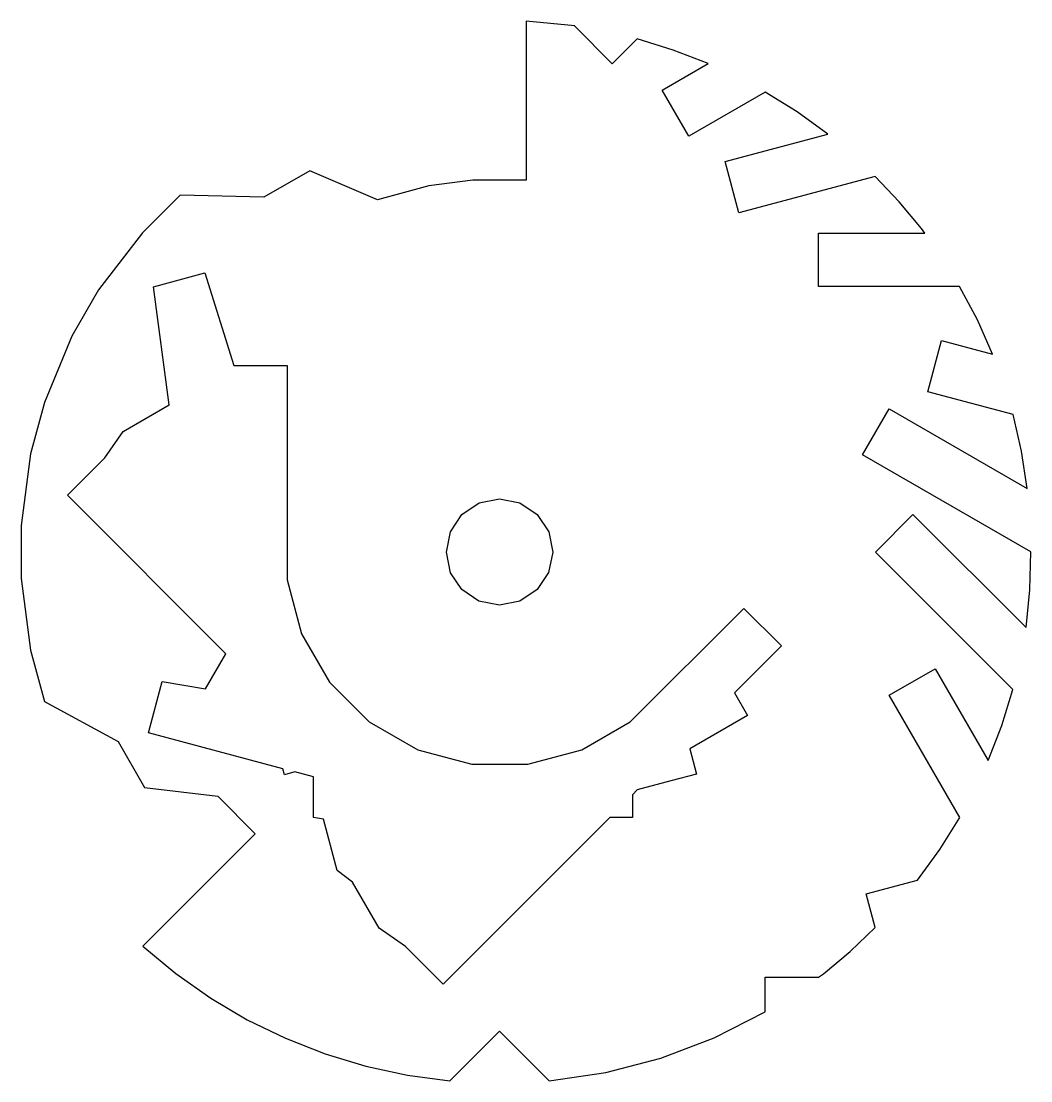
# Model space of a CAD drawing. Extents: x 1.2 to 5, y 1.01 to 5.
import ezdxf

# ---------------------------------------------------------------- set-up
doc = ezdxf.new("R2010")
doc.units = 0
doc.layers.add('Layer_1', color=7, linetype='CONTINUOUS')

msp = doc.modelspace()

# ---------------------------------------------------------------- linework, layer by layer
at = {"layer": 'Layer_1', "color": 7}
for points in [[(3.100035, 4.998455), (3.100035, 4.400001), (2.899999, 4.400001), (2.734248, 4.378173), (2.541047, 4.326414), (2.286606, 4.435609), (2.113414, 4.335619), (1.797954, 4.343501), (1.656512, 4.202059), (1.491148, 3.986589), (1.391157, 3.813397), (1.287308, 3.562594), (1.235549, 3.369394), (1.200106, 3.10029), (1.200106, 2.900254), (1.235549, 2.631096), (1.287308, 2.43795), (1.564459, 2.286972), (1.66445, 2.11378), (1.939396, 2.081148), (2.080838, 1.939706), (1.657725, 1.516648), (1.781776, 1.413485), (1.913077, 1.321074), (2.050921, 1.239725), (2.194597, 1.16975), (2.343398, 1.11146), (2.496614, 1.065166), (2.653537, 1.031177), (2.813458, 1.009806), (2.999989, 1.196338), (3.186631, 1.009696), (3.399566, 1.041279), (3.60729, 1.095362), (3.808028, 1.17138), (4.000004, 1.268767), (4.000004, 1.400011), (4.199985, 1.400011), (4.199985, 1.39946), (4.218395, 1.412193), (4.319018, 1.496355), (4.413912, 1.586929), (4.380067, 1.713322), (4.572882, 1.764971), (4.656576, 1.879831), (4.731908, 2.00034), (4.466056, 2.46077), (4.639248, 2.560761), (4.838623, 2.215479), (4.889973, 2.347252), (4.931889, 2.482323), (4.414242, 2.999969), (4.555629, 3.141411), (4.980892, 2.716148), (4.994975, 2.858068), (4.998916, 3.000631), (4.366066, 3.366031), (4.466056, 3.539223), (4.98475, 3.239748), (4.963637, 3.37949), (4.932715, 3.517395), (4.611136, 3.60355), (4.662895, 3.796751), (4.85538, 3.745157), (4.79783, 3.874771), (4.731246, 3.999984), (4.20004, 3.999984), (4.20004, 4.20002), (4.600498, 4.20002), (4.58782, 4.218375), (4.503659, 4.319026), (4.413085, 4.413947), (3.900289, 4.276529), (3.84853, 4.469674), (4.234657, 4.573138), (4.11998, 4.65668), (3.999673, 4.731888), (3.712435, 4.566027), (3.612445, 4.739219), (3.784534, 4.838603), (3.652761, 4.889953), (3.517691, 4.931868), (3.42426, 4.838493), (3.282873, 4.979879), (3.283865, 4.980871), (3.100035, 4.998455), (3.100035, 4.998455)], [(1.891275, 4.050641), (2.000746, 3.701997), (2.200727, 3.701997), (2.200727, 2.895734), (2.255242, 2.692281), (2.360579, 2.509828), (2.509518, 2.36089), (2.69197, 2.255553), (2.895424, 2.201037), (3.106043, 2.201093), (3.309496, 2.255608), (3.492004, 2.36089), (3.919085, 2.788027), (4.060527, 2.646585), (3.883532, 2.469645), (3.932756, 2.384427), (3.716073, 2.259356), (3.741594, 2.164271), (3.645021, 2.13842), (3.518407, 2.104465), (3.499996, 2.086109), (3.499996, 2.001057), (3.414944, 2.001057), (2.787937, 1.374049), (2.64655, 1.515491), (2.547276, 1.584558), (2.447286, 1.75775), (2.389298, 1.801958), (2.337539, 1.995159), (2.29978, 2.001057), (2.29978, 2.153578), (2.229611, 2.172429), (2.190309, 2.161901), (2.184246, 2.184556), (1.678506, 2.3201), (1.730265, 2.513246), (1.8937, 2.48552), (1.969988, 2.617591), (1.373739, 3.213841), (1.515125, 3.355282), (1.584248, 3.454501), (1.75744, 3.554492), (1.698129, 3.998881), (1.891275, 4.050641), (1.891275, 4.050641)], [(2.999989, 3.200005), (3.076545, 3.184788), (3.141447, 3.141426), (3.184808, 3.076525), (3.200025, 2.999969), (3.184792, 2.92343), (3.141427, 2.858547), (3.076533, 2.8152), (2.999989, 2.799988), (2.922151, 2.815709), (2.858587, 2.858567), (2.815729, 2.922131), (2.800008, 2.999969), (2.81522, 3.076512), (2.858567, 3.141407), (2.92345, 3.184772), (2.999989, 3.200005), (2.999989, 3.200005)]]:
    msp.add_lwpolyline(points, dxfattribs=at)

doc.saveas('drawing.dxf')
